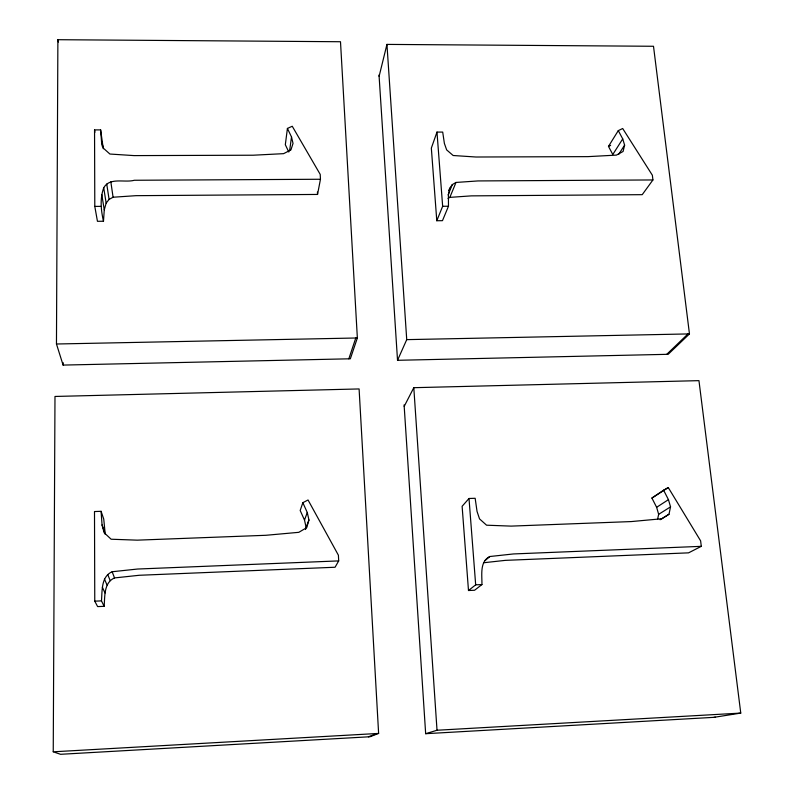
<?xml version="1.0" encoding="UTF-8"?>
<svg xmlns="http://www.w3.org/2000/svg" width="794" height="794" viewBox="0 0 794 794"><rect width="100%" height="100%" fill="white"/><g stroke="black" fill="none" stroke-linecap="round" stroke-linejoin="round"><path stroke-width="1.19" d="M56.463 344.001L57.883 39.7L340.497 41.735L357.36 337.976L350.343 358.789L63.103 365.081L56.463 344.001L357.36 337.976M63.103 365.081L63.113 362.61M53.238 751.809L54.985 396.454L359.096 388.941L378.619 733.428L370.034 736.743L60.572 754.3L53.238 751.809L378.619 733.428M105.265 534.481L103.736 519.028L101.086 511.316L94.496 511.544L94.764 601.167L97.632 606.596L104.153 606.318C104.957 596.552 103.677 582.657 114.525 577.923L139.287 575.273L335.068 567.244L338.691 560.901L338.403 555.214L308.042 499.982L302.842 502.701L300.182 510.502L304.499 520.07L306.117 527.365L305.492 529.499M104.153 606.318L101.473 600.879C102.297 590.855 100.997 576.593 112.143 571.74L137.59 569.03L338.691 560.901M103.27 148.716L100.63 129.898L94.546 129.898L94.794 206.41L97.444 221.298L103.478 221.248C100.977 210.271 99.776 198.619 103.726 187.821C109.77 176.923 124.598 182.977 134.355 180.268L320.458 179.255L320.21 174.392L292.252 126.256L287.418 128.43L285.324 144.726L288.808 152.031M103.478 221.248L104.272 209.864L106.148 203.115L109.086 199.413L113.076 197.23L136.002 195.671L317.54 194.441L320.458 179.255M289.621 150.771L291.507 136.955L287.418 128.43M652.926 179.95L477.978 180.933L455.994 182.451L452.302 184.605L449.732 188.267L448.412 194.957L448.471 206.232L442.466 220.682L436.789 220.732L431.341 148.091L436.978 132.092L442.705 132.082L444.382 143.416L446.655 149.897L453.146 155.505L475.963 157.013L587.927 156.636L616.442 155.108L623.091 151.465L624.62 145.153L622.724 138.9L618.288 130.623L622.685 128.509L652.36 175.226L652.926 179.95L642.227 194.669L471.318 195.87L449.841 197.378L448.034 198.44M701.291 546.341L513.47 553.944L489.838 556.515C479.447 561.547 482.137 575.223 481.928 584.573L474.594 590.25L468.49 590.518L462.118 506.294L469.006 498.493L475.159 498.285L477.045 511.425L479.536 518.889L486.563 525.191L511.098 526.114L631.319 521.569L661.888 518.75L668.985 514.264L670.543 506.86L668.449 499.654L663.595 490.186L668.28 487.566L700.626 540.863L701.291 546.341L688.557 552.852L505.371 560.365L483.546 562.757M657.621 519.147L658.653 514.333L656.628 507.297L651.914 498.056L663.595 490.186M379.115 76.303L386.946 44.404L653.502 46.27L689.46 333.907L668.171 354.303L397.526 360.297L379.026 75.023M302.842 502.701L307.278 512.517L308.945 519.981L306.712 527.663L298.792 532.327L265.95 535.285L137.263 540.158L111.13 539.225L104.123 532.695L102.059 524.953L101.086 511.316M348.834 358.828L355.781 338.006M304.499 520.07L307.278 512.517M306.117 527.365L308.945 519.981M448.809 190.55L449.732 188.267M436.789 220.732L442.655 206.281L436.978 132.092M448.094 194.917L452.302 184.605M449.841 197.378L455.994 182.451M397.526 360.297L406.727 339.634L386.946 44.404M404.196 406.369L413.803 387.69L698.958 380.644L740.762 713.091L713.985 717.329M622.724 138.9L612.799 154.502L608.482 146.394L618.288 130.623M618.625 154.433L624.62 145.153M666.752 354.332L687.981 333.937M485.144 560.504L489.838 556.515M468.49 590.518L475.675 584.841L481.928 584.573M668.28 487.566L651.914 498.056M656.628 507.297L668.449 499.654M658.653 514.333L670.543 506.86M660.082 519.742L668.985 514.264M608.482 146.394L610.636 145.362M368.416 736.832L376.922 733.527M404.096 404.9L425.663 733.696L437.018 730.242L740.762 713.091M425.663 733.696L715.503 717.25M94.764 601.167L101.473 600.879M406.727 339.634L689.46 333.907M94.794 206.41L100.977 206.361M442.655 206.281L448.471 206.232M102.357 587.203L105.016 592.989M104.441 579.044L107.041 585.039M107.706 574.509L110.207 580.613M112.143 571.74L114.525 577.923M102.059 524.953L104.689 532.327M100.63 129.898L101.533 141.58L103.438 148.25L109.909 154.036L134.067 155.604L253.157 155.217L283.587 153.659L290.932 149.907L293.026 143.396L291.507 136.955M57.883 39.7L58.329 42.062M101.801 194.728L104.272 209.864M94.546 129.898L94.913 132.27M103.726 187.821L106.148 203.115M106.743 184.049L109.086 199.413M101.533 141.58L102.228 146.235M110.842 181.826L113.076 197.23M469.006 498.493L475.675 584.841M413.803 387.69L437.018 730.242M317.421 192.059L317.54 194.441"/></g></svg>
